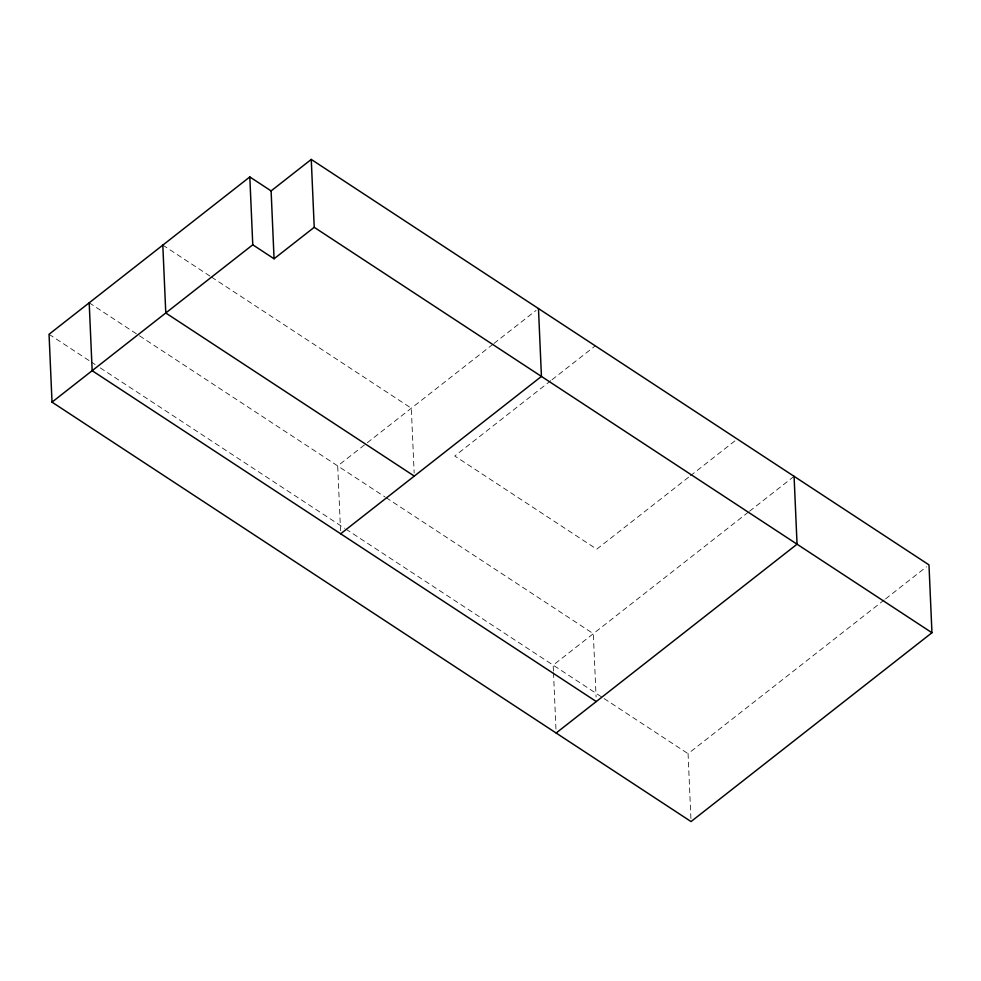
<?xml version="1.0" encoding="UTF-8"?>
<svg xmlns="http://www.w3.org/2000/svg" width="981" height="981" viewBox="0 0 981 981"><rect width="100%" height="100%" fill="white"/><g stroke="black" fill="none" stroke-linecap="round" stroke-linejoin="round"><path stroke-width="0.74" stroke-dasharray="4.91 3.68" d="M492.891 344.294L337.709 465.914L340.542 530.77M493.995 343.424L536.067 310.45M550.832 380.677L454.743 455.993L596.742 549.188L689.238 476.705M552.033 379.733L595.271 345.852M690.44 475.76L736.081 439.991M748.405 512.131L553.174 665.155L553.431 671.176M749.509 511.26L794.083 476.325M690.906 818.546L688.073 753.69L884.421 599.808M885.622 598.864L926.579 566.76M162.809 245.115L210.204 276.225M211.491 277.071L411.321 408.219L414.154 473.075M89.197 302.81L385.006 496.95M386.048 497.637L593.321 633.677L596.092 697.025M49.05 334.276L89.994 361.155M91.27 361.989L95.108 364.515M100.234 367.875L344.613 528.269M345.888 529.102L602.812 697.724M604.075 698.558L688.073 753.69M553.505 672.684L556.006 729.999"/><path stroke-width="1.47" d="M271.112 190.915L249.812 176.936L49.05 334.276L52.018 402.149L691.041 821.563L931.95 632.733L928.982 564.872L311.259 159.437L271.112 190.915L274.067 258.776L314.227 227.31L311.259 159.437M52.018 402.149L252.767 244.796L249.812 176.936M340.677 533.787L541.438 376.434L538.471 308.561M556.129 733.015L797.05 544.197L794.083 476.325M314.227 227.31L931.95 632.733M252.767 244.796L274.067 258.776M414.289 476.092L165.777 312.988L162.809 245.115M596.289 701.55L92.165 370.683L89.197 302.81"/></g></svg>
